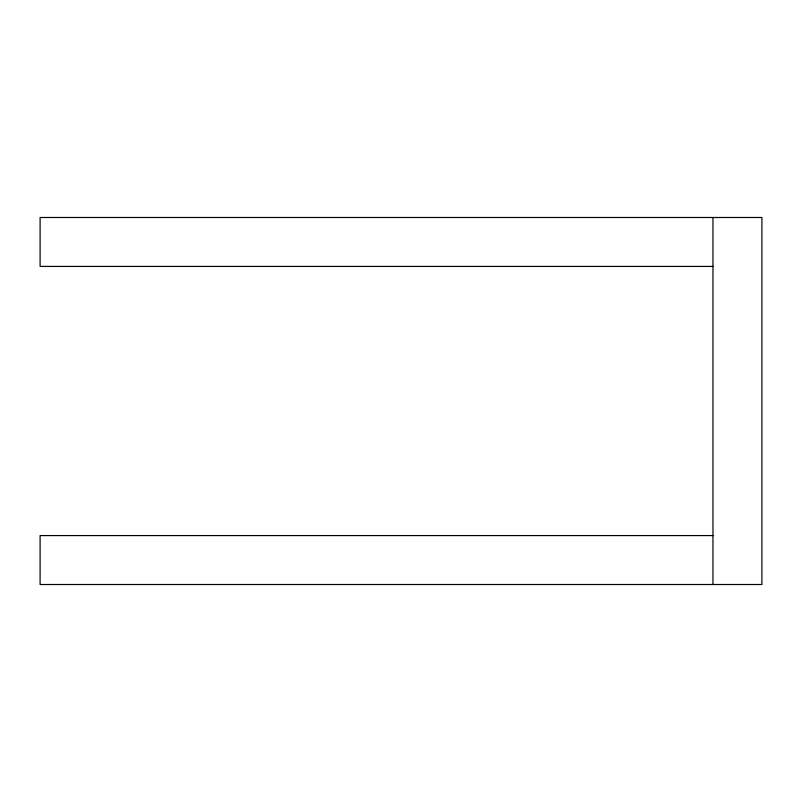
<?xml version="1.0" encoding="UTF-8"?>
<svg xmlns="http://www.w3.org/2000/svg" width="802" height="802" viewBox="0 0 802 802"><rect width="100%" height="100%" fill="white"/><g stroke="black" fill="none" stroke-linecap="round" stroke-linejoin="round"><path stroke-width="1.2" d="M712.968 266.424L40.1 266.424L40.1 217.492L761.9 217.492L761.9 584.508L40.1 584.508L40.1 535.576L712.968 535.576M712.968 217.492L712.968 584.508"/></g></svg>
